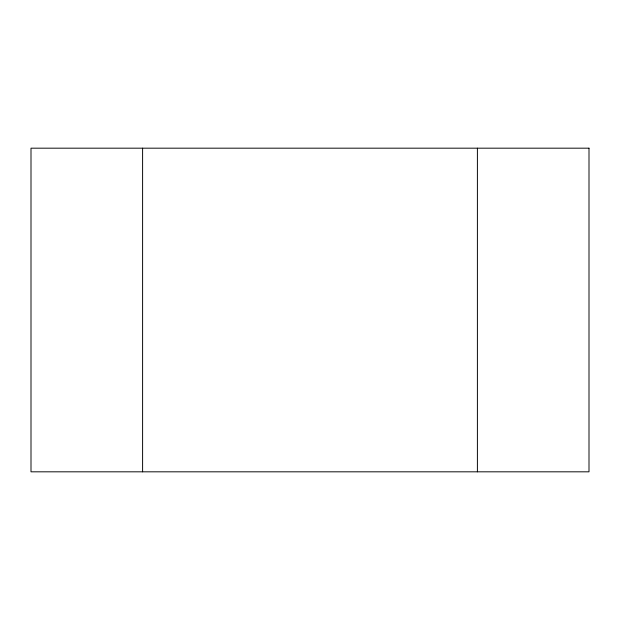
<?xml version="1.0" encoding="UTF-8"?>
<svg xmlns="http://www.w3.org/2000/svg" width="620" height="620" viewBox="0 0 620 620"><rect width="100%" height="100%" fill="white"/><g stroke="black" fill="none" stroke-linecap="round" stroke-linejoin="round"><path stroke-width="0.93" d="M477.4 148.18L477.4 471.82M142.6 148.18L142.6 471.82M589 148.18L31 148.18L31 471.82L589 471.82L589 148.18"/></g></svg>
